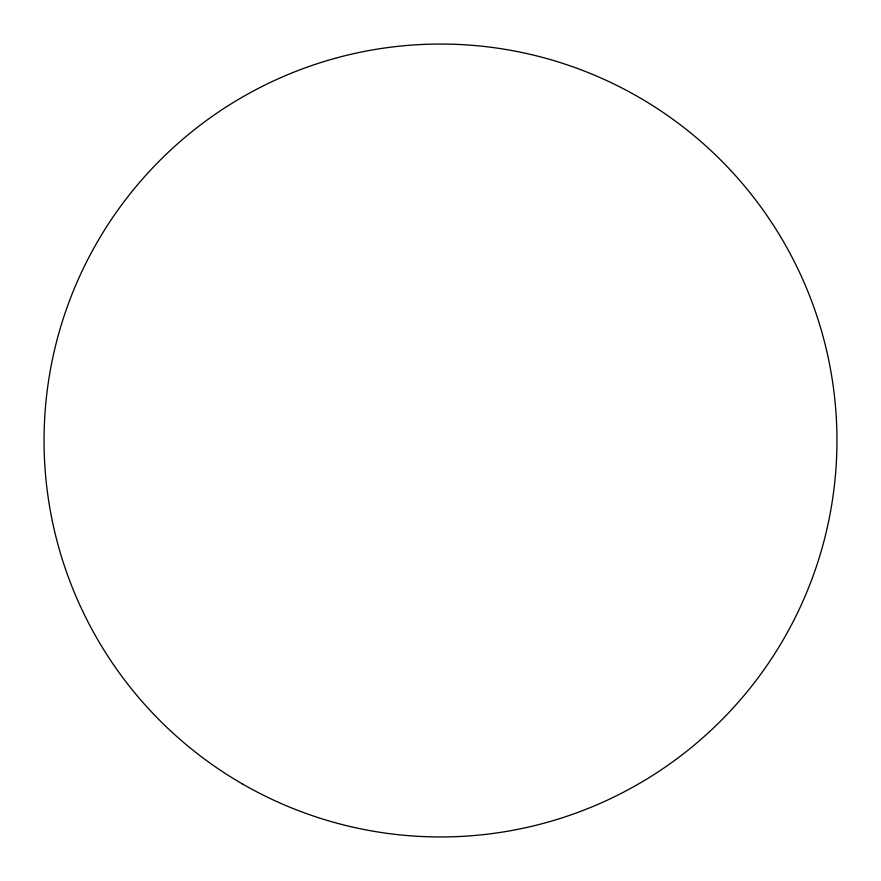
<?xml version="1.0" encoding="UTF-8"?>
<svg xmlns="http://www.w3.org/2000/svg" width="881" height="881" viewBox="0 0 881 881"><rect width="100%" height="100%" fill="white"/><g stroke="black" fill="none" stroke-linecap="round" stroke-linejoin="round"><path stroke-width="1.32" d="M242.275 783.837A396.45 396.45 0 0 0 836.95 440.5A396.45 396.45 0 0 0 242.275 97.163A396.45 396.45 0 0 0 242.275 783.837"/></g></svg>
